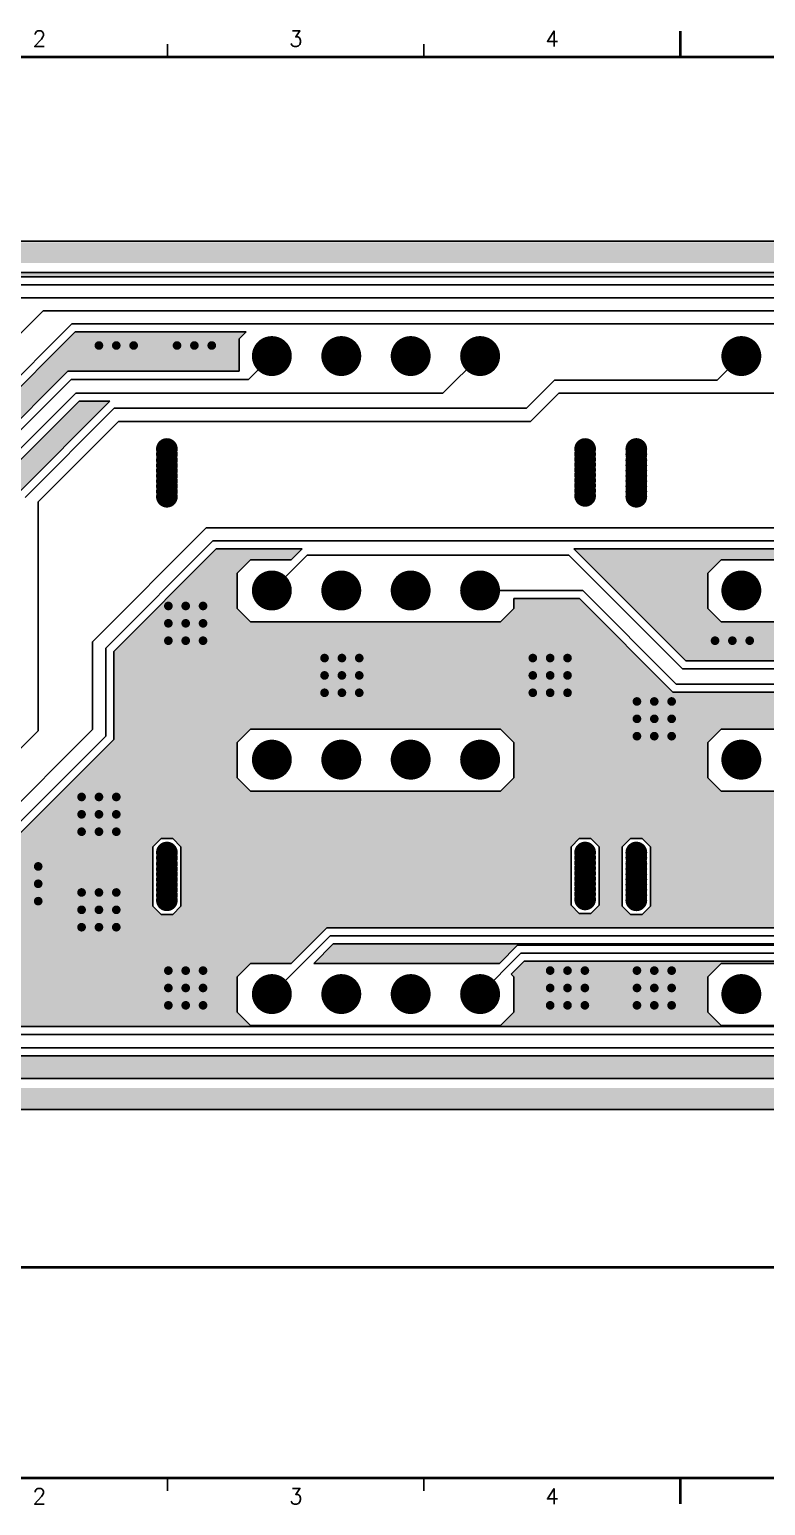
# Model space of a CAD drawing. Extents: x 295 to 953, y 10 to 290.
# Drawn here: x 563.2 to 703.2, y 9.8 to 290.2 of the extents above; entities that cross this region are included whole.
import ezdxf
from ezdxf.enums import TextEntityAlignment as Align

# ---------------------------------------------------------------- set-up
doc = ezdxf.new("R2010")
doc.units = 0
doc.header["$LTSCALE"] = 5
doc.header["$MEASUREMENT"] = 0
doc.layers.get('0').update_dxf_attribs({"linetype": 'CONTINUOUS', "lineweight": 25})
doc.layers.add('6', color=6, linetype='CONTINUOUS', lineweight=13)
for name, color, linetype in [('L1-TOP_GBR', 7, 'CONTINUOUS'), ('문자', 4, 'CONTINUOUS'), ('테두리', 3, 'CONTINUOUS')]:
    doc.layers.add(name, color=color, linetype=linetype)
doc.styles.get("Standard").update_dxf_attribs({"font": 'simplex.shx'})
doc.styles.add('굴림체', font='')
doc.styles.get('굴림체').set_extended_font_data('GulimChe')

# ---------------------------------------------------------------- blocks, each defined once
blk = doc.blocks.new('C')
at = {"layer": '테두리'}
for points, const_width in [([(210, 290), (210, 285)], 0.5), ([(112.5, 287.5), (112.5, 285)], 0.3), ([(161.25, 287.5), (161.25, 285)], 0.3), ([(15, 285), (15, 15), (405, 15), (405, 285), (15, 285)], 0.5), ([(15, 55), (405, 55)], 0.5), ([(112.5, 12.5), (112.5, 15)], 0.3), ([(161.25, 12.5), (161.25, 15)], 0.3), ([(210, 10), (210, 15)], 0.5)]:
    blk.add_lwpolyline(points, dxfattribs=dict(at, const_width=const_width))
at = {"layer": '문자'}
for s, p in [('2', (88.12, 288.5)), ('3', (136.88, 288.5)), ('4', (185.62, 288.5)), ('2', (88.12, 11.5)), ('3', (136.88, 11.5)), ('4', (185.62, 11.5))]:
    blk.add_text(s, height=3, dxfattribs=at).set_placement(p, align=Align.MIDDLE)

msp = doc.modelspace()

# ---------------------------------------------------------------- linework, layer by layer
for points, const_width in [([(576.02, 230.2, 1), (576.84, 230.2, 1)], 0.825), ([(579.32, 230.2, 1), (580.14, 230.2, 1)], 0.825), ([(582.62, 230.2, 1), (583.44, 230.2, 1)], 0.825), ([(590.87, 230.2, 1), (591.69, 230.2, 1)], 0.825), ([(594.17, 230.2, 1), (594.99, 230.2, 1)], 0.825), ([(597.47, 230.2, 1), (598.29, 230.2, 1)], 0.825), ([(607.41, 228.19, 1), (611.21, 228.19, 1)], 3.79), ([(620.61, 228.19, 1), (624.41, 228.19, 1)], 3.79), ([(633.81, 228.19, 1), (637.61, 228.19, 1)], 3.79), ([(647.01, 228.19, 1), (650.81, 228.19, 1)], 3.79), ([(696.68, 228.19, 1), (700.48, 228.19, 1)], 3.79), ([(588.32, 210.53, 1), (590.38, 210.53, 1)], 2.06), ([(588.32, 209.54, 1), (590.38, 209.54, 1)], 2.06), ([(588.32, 208.39, 1), (590.38, 208.39, 1)], 2.06), ([(667.85, 210.53, 1), (669.91, 210.53, 1)], 2.06), ([(667.85, 209.54, 1), (669.91, 209.54, 1)], 2.06), ([(667.85, 208.55, 1), (669.91, 208.55, 1)], 2.06), ([(677.58, 210.53, 1), (679.65, 210.53, 1)], 2.06), ([(677.58, 209.54, 1), (679.65, 209.54, 1)], 2.06), ([(677.58, 208.39, 1), (679.65, 208.39, 1)], 2.06), ([(588.32, 207.4, 1), (590.38, 207.4, 1)], 2.06), ([(588.32, 206.41, 1), (590.38, 206.41, 1)], 2.06), ([(667.85, 207.56, 1), (669.91, 207.56, 1)], 2.06), ([(667.85, 206.57, 1), (669.91, 206.57, 1)], 2.06), ([(667.85, 205.58, 1), (669.91, 205.58, 1)], 2.06), ([(677.58, 207.4, 1), (679.65, 207.4, 1)], 2.06), ([(677.58, 206.41, 1), (679.65, 206.41, 1)], 2.06), ([(588.32, 205.42, 1), (590.38, 205.42, 1)], 2.06), ([(588.32, 204.43, 1), (590.38, 204.43, 1)], 2.06), ([(588.32, 203.44, 1), (590.38, 203.44, 1)], 2.06), ([(667.85, 204.59, 1), (669.91, 204.59, 1)], 2.06), ([(667.85, 203.6, 1), (669.91, 203.6, 1)], 2.06), ([(677.58, 205.42, 1), (679.65, 205.42, 1)], 2.06), ([(677.58, 204.43, 1), (679.65, 204.43, 1)], 2.06), ([(677.58, 203.44, 1), (679.65, 203.44, 1)], 2.06), ([(588.32, 202.45, 1), (590.38, 202.45, 1)], 2.06), ([(588.32, 201.46, 1), (590.38, 201.46, 1)], 2.06), ([(667.85, 202.61, 1), (669.91, 202.61, 1)], 2.06), ([(667.85, 201.62, 1), (669.91, 201.62, 1)], 2.06), ([(677.58, 202.45, 1), (679.65, 202.45, 1)], 2.06), ([(677.58, 201.46, 1), (679.65, 201.46, 1)], 2.06), ([(607.41, 183.64, 1), (611.21, 183.64, 1)], 3.79), ([(620.61, 183.64, 1), (624.41, 183.64, 1)], 3.79), ([(633.81, 183.64, 1), (637.61, 183.64, 1)], 3.79), ([(647.01, 183.64, 1), (650.81, 183.64, 1)], 3.79), ([(696.68, 183.64, 1), (700.48, 183.64, 1)], 3.79), ([(589.22, 180.7, 1), (590.04, 180.7, 1)], 0.825), ([(592.52, 180.7, 1), (593.34, 180.7, 1)], 0.825), ([(595.82, 180.7, 1), (596.64, 180.7, 1)], 0.825), ([(589.22, 177.4, 1), (590.04, 177.4, 1)], 0.825), ([(592.52, 177.4, 1), (593.34, 177.4, 1)], 0.825), ([(595.82, 177.4, 1), (596.64, 177.4, 1)], 0.825), ([(589.22, 174.1, 1), (590.04, 174.1, 1)], 0.825), ([(592.52, 174.1, 1), (593.34, 174.1, 1)], 0.825), ([(595.82, 174.1, 1), (596.64, 174.1, 1)], 0.825), ([(693.17, 174.1, 1), (693.99, 174.1, 1)], 0.825), ([(696.47, 174.1, 1), (697.29, 174.1, 1)], 0.825), ([(699.77, 174.1, 1), (700.59, 174.1, 1)], 0.825), ([(618.92, 170.8, 1), (619.74, 170.8, 1)], 0.825), ([(622.22, 170.8, 1), (623.04, 170.8, 1)], 0.825), ([(625.52, 170.8, 1), (626.34, 170.8, 1)], 0.825), ([(658.52, 170.8, 1), (659.34, 170.8, 1)], 0.825), ([(661.82, 170.8, 1), (662.64, 170.8, 1)], 0.825), ([(665.12, 170.8, 1), (665.94, 170.8, 1)], 0.825), ([(618.92, 167.5, 1), (619.74, 167.5, 1)], 0.825), ([(622.22, 167.5, 1), (623.04, 167.5, 1)], 0.825), ([(625.52, 167.5, 1), (626.34, 167.5, 1)], 0.825), ([(658.52, 167.5, 1), (659.34, 167.5, 1)], 0.825), ([(661.82, 167.5, 1), (662.64, 167.5, 1)], 0.825), ([(665.12, 167.5, 1), (665.94, 167.5, 1)], 0.825), ([(618.92, 164.2, 1), (619.74, 164.2, 1)], 0.825), ([(622.22, 164.2, 1), (623.04, 164.2, 1)], 0.825), ([(625.52, 164.2, 1), (626.34, 164.2, 1)], 0.825), ([(658.52, 164.2, 1), (659.34, 164.2, 1)], 0.825), ([(661.82, 164.2, 1), (662.64, 164.2, 1)], 0.825), ([(665.12, 164.2, 1), (665.94, 164.2, 1)], 0.825), ([(678.32, 162.55, 1), (679.14, 162.55, 1)], 0.825), ([(681.62, 162.55, 1), (682.44, 162.55, 1)], 0.825), ([(684.92, 162.55, 1), (685.74, 162.55, 1)], 0.825), ([(678.32, 159.25, 1), (679.14, 159.25, 1)], 0.825), ([(681.62, 159.25, 1), (682.44, 159.25, 1)], 0.825), ([(684.92, 159.25, 1), (685.74, 159.25, 1)], 0.825), ([(607.41, 151.49, 1), (611.21, 151.49, 1)], 3.79), ([(620.61, 151.49, 1), (624.41, 151.49, 1)], 3.79), ([(633.81, 151.49, 1), (637.61, 151.49, 1)], 3.79), ([(647.01, 151.49, 1), (650.81, 151.49, 1)], 3.79), ([(678.32, 155.95, 1), (679.14, 155.95, 1)], 0.825), ([(681.62, 155.95, 1), (682.44, 155.95, 1)], 0.825), ([(684.92, 155.95, 1), (685.74, 155.95, 1)], 0.825), ([(696.68, 151.49, 1), (700.48, 151.49, 1)], 3.79), ([(572.72, 144.4, 1), (573.54, 144.4, 1)], 0.825), ([(576.02, 144.4, 1), (576.84, 144.4, 1)], 0.825), ([(579.32, 144.4, 1), (580.14, 144.4, 1)], 0.825), ([(572.72, 141.1, 1), (573.54, 141.1, 1)], 0.825), ([(576.02, 141.1, 1), (576.84, 141.1, 1)], 0.825), ([(579.32, 141.1, 1), (580.14, 141.1, 1)], 0.825), ([(572.72, 137.8, 1), (573.54, 137.8, 1)], 0.825), ([(576.02, 137.8, 1), (576.84, 137.8, 1)], 0.825), ([(579.32, 137.8, 1), (580.14, 137.8, 1)], 0.825), ([(588.32, 133.84, 1), (590.38, 133.84, 1)], 2.06), ([(588.32, 132.85, 1), (590.38, 132.85, 1)], 2.06), ([(667.85, 133.84, 1), (669.91, 133.84, 1)], 2.06), ([(667.85, 132.85, 1), (669.91, 132.85, 1)], 2.06), ([(677.58, 133.84, 1), (679.65, 133.84, 1)], 2.06), ([(677.58, 132.85, 1), (679.65, 132.85, 1)], 2.06), ([(564.47, 131.2, 1), (565.29, 131.2, 1)], 0.825), ([(588.32, 131.69, 1), (590.38, 131.69, 1)], 2.06), ([(588.32, 130.7, 1), (590.38, 130.7, 1)], 2.06), ([(667.85, 131.86, 1), (669.91, 131.86, 1)], 2.06), ([(667.85, 130.87, 1), (669.91, 130.87, 1)], 2.06), ([(667.85, 129.88, 1), (669.91, 129.88, 1)], 2.06), ([(677.58, 131.69, 1), (679.65, 131.69, 1)], 2.06), ([(677.58, 130.7, 1), (679.65, 130.7, 1)], 2.06), ([(588.32, 129.71, 1), (590.38, 129.71, 1)], 2.06), ([(588.32, 128.72, 1), (590.38, 128.72, 1)], 2.06), ([(588.32, 127.73, 1), (590.38, 127.73, 1)], 2.06), ([(667.85, 128.89, 1), (669.91, 128.89, 1)], 2.06), ([(667.85, 127.9, 1), (669.91, 127.9, 1)], 2.06), ([(677.58, 129.71, 1), (679.65, 129.71, 1)], 2.06), ([(677.58, 128.72, 1), (679.65, 128.72, 1)], 2.06), ([(677.58, 127.73, 1), (679.65, 127.73, 1)], 2.06), ([(564.47, 127.9, 1), (565.29, 127.9, 1)], 0.825), ([(572.72, 126.25, 1), (573.54, 126.25, 1)], 0.825), ([(576.02, 126.25, 1), (576.84, 126.25, 1)], 0.825), ([(579.32, 126.25, 1), (580.14, 126.25, 1)], 0.825), ([(588.32, 126.74, 1), (590.38, 126.74, 1)], 2.06), ([(588.32, 125.75, 1), (590.38, 125.75, 1)], 2.06), ([(588.32, 124.76, 1), (590.38, 124.76, 1)], 2.06), ([(667.85, 126.91, 1), (669.91, 126.91, 1)], 2.06), ([(667.85, 125.92, 1), (669.91, 125.92, 1)], 2.06), ([(667.85, 124.93, 1), (669.91, 124.93, 1)], 2.06), ([(677.58, 126.74, 1), (679.65, 126.74, 1)], 2.06), ([(677.58, 125.75, 1), (679.65, 125.75, 1)], 2.06), ([(677.58, 124.76, 1), (679.65, 124.76, 1)], 2.06), ([(564.47, 124.6, 1), (565.29, 124.6, 1)], 0.825), ([(572.72, 122.95, 1), (573.54, 122.95, 1)], 0.825), ([(576.02, 122.95, 1), (576.84, 122.95, 1)], 0.825), ([(579.32, 122.95, 1), (580.14, 122.95, 1)], 0.825), ([(572.72, 119.65, 1), (573.54, 119.65, 1)], 0.825), ([(576.02, 119.65, 1), (576.84, 119.65, 1)], 0.825), ([(579.32, 119.65, 1), (580.14, 119.65, 1)], 0.825), ([(589.22, 111.4, 1), (590.04, 111.4, 1)], 0.825), ([(592.52, 111.4, 1), (593.34, 111.4, 1)], 0.825), ([(595.82, 111.4, 1), (596.64, 111.4, 1)], 0.825), ([(661.82, 111.4, 1), (662.64, 111.4, 1)], 0.825), ([(665.12, 111.4, 1), (665.94, 111.4, 1)], 0.825), ([(668.42, 111.4, 1), (669.24, 111.4, 1)], 0.825), ([(678.32, 111.4, 1), (679.14, 111.4, 1)], 0.825), ([(681.62, 111.4, 1), (682.44, 111.4, 1)], 0.825), ([(684.92, 111.4, 1), (685.74, 111.4, 1)], 0.825), ([(607.41, 106.94, 1), (611.21, 106.94, 1)], 3.79), ([(620.61, 106.94, 1), (624.41, 106.94, 1)], 3.79), ([(633.81, 106.94, 1), (637.61, 106.94, 1)], 3.79), ([(647.01, 106.94, 1), (650.81, 106.94, 1)], 3.79), ([(696.68, 106.94, 1), (700.48, 106.94, 1)], 3.79), ([(589.22, 108.1, 1), (590.04, 108.1, 1)], 0.825), ([(592.52, 108.1, 1), (593.34, 108.1, 1)], 0.825), ([(595.82, 108.1, 1), (596.64, 108.1, 1)], 0.825), ([(661.82, 108.1, 1), (662.64, 108.1, 1)], 0.825), ([(665.12, 108.1, 1), (665.94, 108.1, 1)], 0.825), ([(668.42, 108.1, 1), (669.24, 108.1, 1)], 0.825), ([(678.32, 108.1, 1), (679.14, 108.1, 1)], 0.825), ([(681.62, 108.1, 1), (682.44, 108.1, 1)], 0.825), ([(684.92, 108.1, 1), (685.74, 108.1, 1)], 0.825), ([(589.22, 104.8, 1), (590.04, 104.8, 1)], 0.825), ([(592.52, 104.8, 1), (593.34, 104.8, 1)], 0.825), ([(595.82, 104.8, 1), (596.64, 104.8, 1)], 0.825), ([(661.82, 104.8, 1), (662.64, 104.8, 1)], 0.825), ([(665.12, 104.8, 1), (665.94, 104.8, 1)], 0.825), ([(668.42, 104.8, 1), (669.24, 104.8, 1)], 0.825), ([(678.32, 104.8, 1), (679.14, 104.8, 1)], 0.825), ([(681.62, 104.8, 1), (682.44, 104.8, 1)], 0.825), ([(684.92, 104.8, 1), (685.74, 104.8, 1)], 0.825)]:
    msp.add_lwpolyline(points, format="xyb", close=True, dxfattribs=dict(const_width=const_width))
at = {"layer": 'L1-TOP_GBR'}
for p, q in [((865.18, 250), (505.48, 250)), ((855.64, 244.1), (520.38, 244.1)), ((833.63, 243.28), (553.36, 243.28)), ((554, 241.75), (833, 241.75)), ((557.16, 239.28), (830.53, 239.28)), ((542.36, 213.35), (565.81, 236.8)), ((828.05, 236.8), (565.81, 236.8)), ((571.3, 234.32), (544.03, 207.06)), ((571.3, 234.32), (825.58, 234.32)), ((544.67, 205.54), (571.93, 232.8)), ((571.93, 232.8), (604.43, 232.8)), ((604.43, 232.8), (603.12, 231.49)), ((603.12, 231.49), (603.12, 225.29)), ((609.31, 228.19), (604.89, 223.76)), ((648.91, 228.19), (641.85, 221.12)), ((698.58, 228.19), (694, 223.6)), ((570.5, 225.29), (536.2, 190.99)), ((603.12, 225.29), (570.5, 225.29)), ((571.13, 223.76), (536.83, 189.46)), ((571.13, 223.76), (604.89, 223.76)), ((663.05, 223.6), (657.73, 218.27)), ((663.05, 223.6), (694, 223.6)), ((572.01, 221.12), (538.24, 187.36)), ((538.88, 185.84), (572.64, 219.6)), ((578.52, 219.6), (560.88, 201.96)), ((572.01, 221.12), (641.85, 221.12)), ((572.64, 219.6), (578.52, 219.6)), ((663.88, 221.12), (658.51, 215.76)), ((663.88, 221.12), (731.12, 221.12)), ((579.35, 218.27), (562.4, 201.32)), ((579.35, 218.27), (657.73, 218.27)), ((580.14, 215.76), (564.88, 200.5)), ((580.14, 215.76), (658.51, 215.76)), ((564.88, 156.98), (564.88, 200.5)), ((596.84, 195.55), (575.2, 173.91)), ((596.84, 195.55), (745.55, 195.55)), ((598.1, 193.07), (577.72, 172.69)), ((579.24, 172.06), (598.73, 191.55)), ((598.1, 193.07), (744.32, 193.07)), ((598.73, 191.55), (615.07, 191.55)), ((615.07, 191.55), (613, 189.49)), ((666.74, 191.55), (743.68, 191.55)), ((688.02, 170.26), (666.74, 191.55)), ((605.25, 189.49), (602.7, 186.94)), ((613, 189.49), (605.25, 189.49)), ((609.31, 183.64), (616.03, 190.35)), ((665.78, 190.35), (616.03, 190.35)), ((665.78, 190.35), (687.39, 168.74)), ((694.76, 189.49), (692.22, 186.94)), ((742.3, 189.49), (694.76, 189.49)), ((602.7, 186.94), (602.7, 180.24)), ((692.22, 186.94), (692.22, 180.24)), ((668.42, 183.64), (648.91, 183.64)), ((668.42, 183.64), (686.2, 165.85)), ((602.7, 180.24), (605.25, 177.69)), ((652.79, 177.69), (655.34, 180.24)), ((655.34, 182.11), (667.78, 182.11)), ((655.34, 180.24), (655.34, 182.11)), ((667.78, 182.11), (685.57, 164.32)), ((692.22, 180.24), (694.76, 177.69)), ((605.25, 177.69), (652.79, 177.69)), ((694.76, 177.69), (742.3, 177.69)), ((575.2, 157.2), (575.2, 173.91)), ((577.72, 155.98), (577.72, 172.69)), ((579.24, 155.35), (579.24, 172.06)), ((741.02, 168.74), (687.39, 168.74)), ((741.65, 170.26), (688.02, 170.26)), ((739.78, 165.85), (686.2, 165.85)), ((685.57, 164.32), (739.15, 164.32)), ((575.2, 157.2), (543.44, 125.44)), ((605.25, 157.31), (602.7, 154.76)), ((652.79, 157.31), (605.25, 157.31)), ((655.34, 154.76), (652.79, 157.31)), ((694.76, 157.31), (692.22, 154.76)), ((742.3, 157.31), (694.76, 157.31)), ((564.88, 156.98), (538.48, 130.58)), ((577.72, 155.98), (540.89, 119.16)), ((541.52, 117.63), (579.24, 155.35)), ((602.7, 154.76), (602.7, 148.06)), ((655.34, 148.06), (655.34, 154.76)), ((692.22, 154.76), (692.22, 148.06)), ((602.7, 148.06), (605.25, 145.51)), ((652.79, 145.51), (655.34, 148.06)), ((692.22, 148.06), (694.76, 145.51)), ((605.25, 145.51), (652.79, 145.51)), ((694.76, 145.51), (742.3, 145.51)), ((588.24, 136.52), (586.67, 134.95)), ((586.67, 134.95), (586.67, 123.65)), ((590.46, 136.52), (588.24, 136.52)), ((592.03, 134.95), (590.46, 136.52)), ((592.03, 123.65), (592.03, 134.95)), ((667.77, 136.52), (666.2, 134.95)), ((666.2, 134.95), (666.2, 123.81)), ((669.99, 136.52), (667.77, 136.52)), ((671.56, 134.95), (669.99, 136.52)), ((671.56, 123.81), (671.56, 134.95)), ((677.5, 136.52), (675.93, 134.95)), ((675.93, 134.95), (675.93, 123.65)), ((679.73, 136.52), (677.5, 136.52)), ((681.3, 134.95), (679.73, 136.52)), ((681.3, 123.65), (681.3, 134.95)), ((586.67, 123.65), (588.24, 122.08)), ((590.46, 122.08), (592.03, 123.65)), ((666.2, 123.81), (667.77, 122.24)), ((669.99, 122.24), (671.56, 123.81)), ((675.93, 123.65), (677.5, 122.08)), ((679.73, 122.08), (681.3, 123.65)), ((588.24, 122.08), (590.46, 122.08)), ((667.77, 122.24), (669.99, 122.24)), ((677.5, 122.08), (679.73, 122.08)), ((609.31, 106.94), (620.37, 118)), ((619.74, 119.53), (612.98, 112.76)), ((771.76, 119.53), (619.74, 119.53)), ((771.13, 118), (620.37, 118)), ((617.29, 112.76), (621, 116.47)), ((621, 116.47), (770.5, 116.47)), ((656.04, 116.23), (652.58, 112.76)), ((770.11, 116.23), (656.04, 116.23)), ((605.25, 112.76), (602.7, 110.21)), ((612.98, 112.76), (605.25, 112.76)), ((652.58, 112.76), (617.29, 112.76)), ((648.91, 106.94), (656.67, 114.7)), ((654.84, 110.71), (657.3, 113.17)), ((769.48, 114.7), (656.67, 114.7)), ((657.3, 113.17), (768.85, 113.17)), ((694.76, 112.76), (692.22, 110.21)), ((742.3, 112.76), (694.76, 112.76)), ((602.7, 110.21), (602.7, 103.51)), ((655.34, 110.21), (654.84, 110.71)), ((655.34, 103.51), (655.34, 110.21)), ((692.22, 110.21), (692.22, 103.51)), ((602.7, 103.51), (605.25, 100.96)), ((652.79, 100.96), (655.34, 103.51)), ((692.22, 103.51), (694.76, 100.96)), ((546.82, 99.25), (830.63, 99.25)), ((830, 100.78), (547.45, 100.78)), ((605.25, 100.96), (652.79, 100.96)), ((694.76, 100.96), (742.3, 100.96)), ((545.56, 96.73), (831.89, 96.73)), ((544.93, 95.21), (832.52, 95.21)), ((520.38, 90.9), (860.59, 90.9)), ((505.48, 85), (865.18, 85))]:
    msp.add_line(p, q, dxfattribs=at)
for points in [[(505.64, 249.83), (505.64, 249.83), (865.1, 249.83), (505.64, 249.83)], [(505.64, 246.62), (505.64, 249.83), (868.31, 246.62), (865.1, 249.83)], [(505.64, 245.87), (505.64, 246.62), (868.31, 245.87), (868.31, 246.62)], [(505.64, 245.87), (505.64, 245.87), (517.85, 245.87), (868.31, 245.87)], [(519.85, 243.57), (520.38, 244.1), (856.17, 243.57), (855.64, 244.1)], [(520.38, 244.1), (520.38, 244.1), (833.63, 244.1), (520.38, 244.1)], [(519.63, 243.35), (519.85, 243.57), (856.39, 243.35), (856.17, 243.57)], [(519.63, 243.28), (519.63, 243.35), (856.46, 243.28), (856.39, 243.35)], [(519.63, 243.28), (519.63, 243.28), (553.36, 243.28), (833.63, 243.28)], [(564.42, 225.29), (570.62, 231.49), (603.12, 225.29), (603.12, 231.49)], [(570.62, 231.49), (571.93, 232.8), (603.12, 231.49), (604.43, 232.8)], [(571.93, 232.8), (571.93, 232.8), (604.43, 232.8), (571.93, 232.8)], [(544.67, 205.54), (564.42, 225.29), (550.75, 205.54), (570.5, 225.29)], [(564.42, 225.29), (564.42, 225.29), (570.5, 225.29), (603.12, 225.29)], [(555, 201.96), (572.64, 219.6), (560.88, 201.96), (578.52, 219.6)], [(572.64, 219.6), (572.64, 219.6), (578.52, 219.6), (572.64, 219.6)], [(596.67, 189.49), (598.73, 191.55), (613, 189.49), (615.07, 191.55)], [(598.73, 191.55), (598.73, 191.55), (615.07, 191.55), (598.73, 191.55)], [(668.8, 189.49), (666.74, 191.55), (745.75, 189.49), (743.68, 191.55)], [(666.74, 191.55), (666.74, 191.55), (742.3, 191.55), (666.74, 191.55)], [(594.12, 186.94), (596.67, 189.49), (602.7, 186.94), (605.25, 189.49)], [(596.67, 189.49), (596.67, 189.49), (605.25, 189.49), (613, 189.49)], [(671.35, 186.94), (668.8, 189.49), (692.22, 186.94), (694.76, 189.49)], [(668.8, 189.49), (668.8, 189.49), (694.76, 189.49), (742.3, 189.49)], [(590.46, 183.28), (594.12, 186.94), (602.7, 183.28), (602.7, 186.94)], [(678.05, 180.24), (671.35, 186.94), (692.22, 180.24), (692.22, 186.94)], [(587.42, 180.24), (590.46, 183.28), (602.7, 180.24), (602.7, 183.28)], [(584.87, 177.69), (587.42, 180.24), (605.25, 177.69), (602.7, 180.24)], [(652.79, 177.69), (655.01, 179.9), (672.2, 177.69), (669.99, 179.9)], [(655.01, 179.9), (655.34, 180.24), (669.99, 179.9), (669.66, 180.24)], [(655.34, 180.24), (655.34, 182.11), (669.66, 180.24), (667.78, 182.11)], [(655.34, 182.11), (655.34, 182.11), (667.78, 182.11), (655.34, 182.11)], [(680.6, 177.69), (678.05, 180.24), (694.76, 177.69), (692.22, 180.24)], [(579.24, 172.06), (584.87, 177.69), (677.83, 172.06), (672.2, 177.69)], [(584.87, 177.69), (584.87, 177.69), (652.79, 177.69), (605.25, 177.69)], [(682.76, 175.53), (680.6, 177.69), (760.53, 175.53), (760.53, 177.69)], [(687.36, 170.92), (682.76, 175.53), (765.13, 170.92), (760.53, 175.53)], [(579.24, 170.17), (579.24, 172.06), (679.73, 170.17), (677.83, 172.06)], [(579.24, 164.32), (579.24, 170.17), (685.57, 164.32), (679.73, 170.17)], [(688.02, 170.26), (687.36, 170.92), (769.51, 170.26), (768.85, 170.92)], [(687.36, 170.92), (687.36, 170.92), (768.85, 170.92), (765.13, 170.92)], [(579.24, 161.17), (579.24, 164.32), (742.3, 161.17), (739.15, 164.32)], [(579.24, 164.32), (579.24, 164.32), (739.15, 164.32), (685.57, 164.32)], [(579.24, 157.31), (579.24, 161.17), (746.16, 157.31), (742.3, 161.17)], [(579.24, 155.35), (579.24, 157.31), (603.29, 155.35), (605.25, 157.31)], [(579.24, 157.31), (579.24, 157.31), (605.25, 157.31), (652.79, 157.31)], [(655.34, 154.76), (652.79, 157.31), (692.22, 154.76), (694.76, 157.31)], [(652.79, 157.31), (652.79, 157.31), (694.76, 157.31), (742.3, 157.31)], [(571.95, 148.06), (578.66, 154.76), (602.7, 148.06), (602.7, 154.76)], [(578.66, 154.76), (579.24, 155.35), (602.7, 154.76), (603.29, 155.35)], [(655.34, 148.06), (655.34, 154.76), (692.22, 148.06), (692.22, 154.76)], [(569.41, 145.51), (571.95, 148.06), (605.25, 145.51), (602.7, 148.06)], [(652.79, 145.51), (655.34, 148.06), (694.76, 145.51), (692.22, 148.06)], [(560.41, 136.52), (568.11, 144.21), (766.95, 136.52), (759.26, 144.21)], [(568.11, 144.21), (569.41, 145.51), (759.26, 144.21), (757.96, 145.51)], [(547.54, 123.65), (558.84, 134.95), (586.67, 123.65), (586.67, 134.95)], [(558.84, 134.95), (560.41, 136.52), (586.67, 134.95), (588.24, 136.52)], [(560.41, 136.52), (560.41, 136.52), (588.24, 136.52), (590.46, 136.52)], [(592.03, 134.95), (590.46, 136.52), (666.2, 134.95), (667.77, 136.52)], [(590.46, 136.52), (590.46, 136.52), (667.77, 136.52), (669.99, 136.52)], [(592.03, 123.81), (592.03, 134.95), (666.2, 123.81), (666.2, 134.95)], [(671.56, 134.95), (669.99, 136.52), (675.93, 134.95), (677.5, 136.52)], [(669.99, 136.52), (669.99, 136.52), (677.5, 136.52), (679.73, 136.52)], [(671.56, 123.81), (671.56, 134.95), (675.93, 123.81), (675.93, 134.95)], [(681.3, 134.95), (679.73, 136.52), (755.46, 134.95), (757.03, 136.52)], [(679.73, 136.52), (679.73, 136.52), (757.03, 136.52), (759.26, 136.52)], [(681.3, 123.81), (681.3, 134.95), (755.46, 123.81), (755.46, 134.95)], [(545.97, 122.08), (547.54, 123.65), (588.24, 122.08), (586.67, 123.65)], [(590.62, 122.24), (592.03, 123.65), (667.77, 122.24), (666.36, 123.65)], [(592.03, 123.65), (592.03, 123.81), (666.36, 123.65), (666.2, 123.81)], [(669.99, 122.24), (671.39, 123.65), (677.34, 122.24), (675.93, 123.65)], [(671.39, 123.65), (671.56, 123.81), (675.93, 123.65), (675.93, 123.81)], [(679.89, 122.24), (681.3, 123.65), (757.03, 122.24), (755.63, 123.65)], [(681.3, 123.65), (681.3, 123.81), (755.63, 123.65), (755.46, 123.81)], [(543.42, 119.53), (545.97, 122.08), (778.68, 119.53), (778.68, 122.08)], [(590.46, 122.08), (590.62, 122.24), (677.5, 122.08), (677.34, 122.24)], [(679.73, 122.08), (679.89, 122.24), (778.68, 122.08), (778.68, 122.24)], [(541.52, 117.63), (543.42, 119.53), (617.84, 117.63), (619.74, 119.53)], [(543.42, 119.53), (543.42, 119.53), (619.74, 119.53), (771.76, 119.53)], [(528.56, 117.54), (528.47, 117.63), (617.75, 117.54), (617.84, 117.63)], [(535.47, 112.76), (530.69, 117.54), (612.98, 112.76), (617.75, 117.54)], [(617.29, 112.76), (620.76, 116.23), (652.58, 112.76), (656.04, 116.23)], [(620.76, 116.23), (621, 116.47), (770.74, 116.23), (770.5, 116.47)], [(620.76, 116.23), (620.76, 116.23), (656.04, 116.23), (770.11, 116.23)], [(621, 116.47), (621, 116.47), (770.5, 116.47), (621, 116.47)], [(538.01, 110.21), (535.47, 112.76), (602.7, 110.21), (605.25, 112.76)], [(535.47, 112.76), (535.47, 112.76), (605.25, 112.76), (612.98, 112.76)], [(654.84, 110.71), (656.89, 112.76), (692.71, 110.71), (694.76, 112.76)], [(656.89, 112.76), (657.3, 113.17), (769.26, 112.76), (768.85, 113.17)], [(656.89, 112.76), (656.89, 112.76), (694.76, 112.76), (742.3, 112.76)], [(657.3, 113.17), (657.3, 113.17), (742.3, 113.17), (657.3, 113.17)], [(544.72, 103.51), (538.01, 110.21), (602.7, 103.51), (602.7, 110.21)], [(655.34, 110.21), (654.84, 110.71), (692.22, 110.21), (692.71, 110.71)], [(655.34, 103.51), (655.34, 110.21), (692.22, 103.51), (692.22, 110.21)], [(547.26, 100.96), (544.72, 103.51), (605.25, 100.96), (602.7, 103.51)], [(652.79, 100.96), (655.34, 103.51), (694.76, 100.96), (692.22, 103.51)], [(547.45, 100.78), (547.26, 100.96), (830, 100.78), (830.19, 100.96)], [(519.63, 95.07), (519.63, 95.21), (859.35, 95.07), (859.39, 95.21)], [(519.63, 94.61), (519.63, 95.07), (859.28, 94.61), (859.35, 95.07)], [(519.63, 94.16), (519.63, 94.61), (859.26, 94.16), (859.28, 94.61)], [(519.63, 93.7), (519.63, 94.16), (859.28, 93.7), (859.26, 94.16)], [(519.63, 93.25), (519.63, 93.7), (859.35, 93.25), (859.28, 93.7)], [(519.63, 92.8), (519.63, 93.25), (859.46, 92.8), (859.35, 93.25)], [(519.63, 92.37), (519.63, 92.8), (859.62, 92.37), (859.46, 92.8)], [(519.63, 91.96), (519.63, 92.37), (859.81, 91.96), (859.62, 92.37)], [(519.63, 91.65), (519.63, 91.96), (860, 91.65), (859.81, 91.96)], [(519.71, 91.57), (519.63, 91.65), (860.05, 91.57), (860, 91.65)], [(520.08, 91.2), (519.71, 91.57), (860.32, 91.2), (860.05, 91.57)], [(520.38, 90.9), (520.08, 91.2), (860.59, 90.9), (860.32, 91.2)], [(505.64, 88.38), (505.64, 89.12), (868.31, 88.38), (868.31, 89.12)], [(505.64, 89.12), (505.64, 89.12), (868.31, 89.12), (517.85, 89.12)], [(505.64, 85.17), (505.64, 88.38), (865.1, 85.17), (868.31, 88.38)]]:
    msp.add_solid(points, dxfattribs=at)

# ---------------------------------------------------------------- block references
msp.add_blockref('C', (476.98, 0))

# ---------------------------------------------------------------- texts
at = {"layer": '6', "color": 4, "insert": (573.67, 73.54), "char_height": 3, "width": 36.962, "attachment_point": 4, "style": '굴림체'}
msp.add_mtext('{\\f굴림|b0|i0|c129;\\C7;', dxfattribs=at)

doc.saveas('drawing.dxf')
